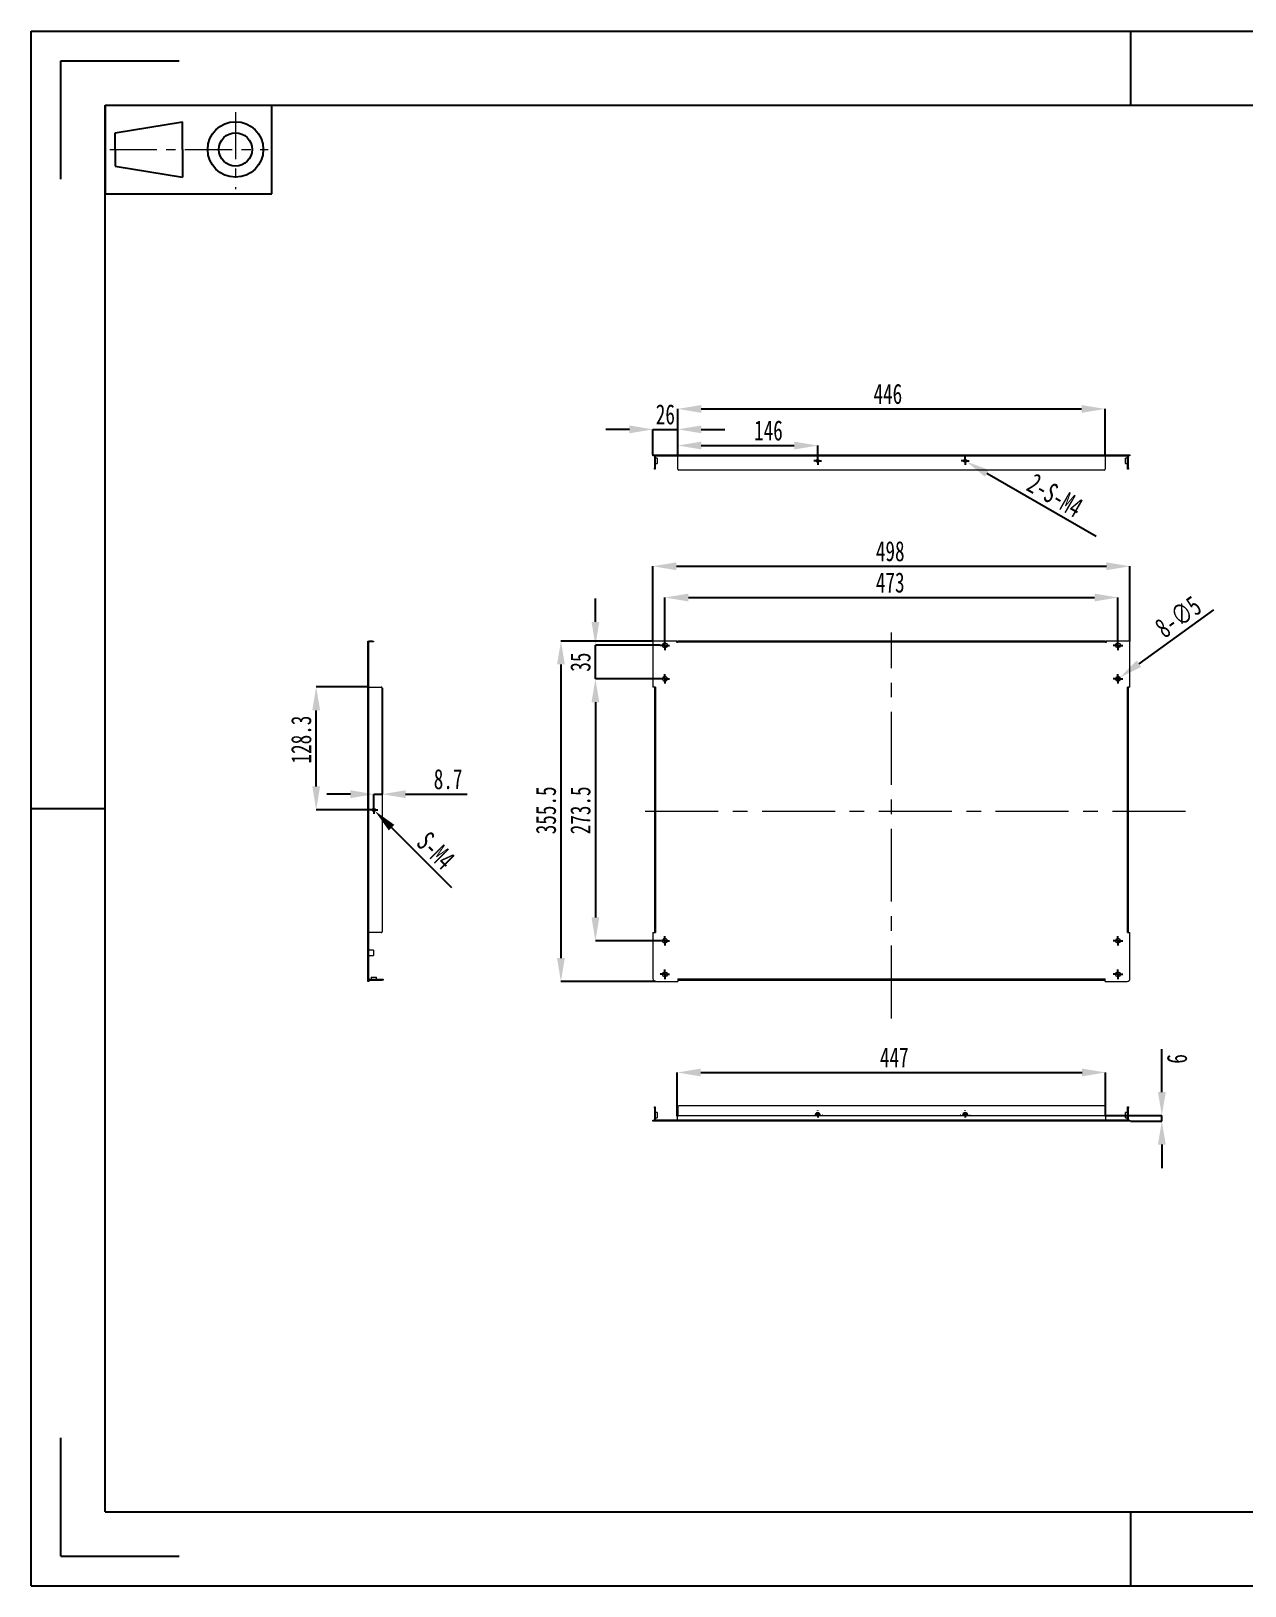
# Model space of a CAD drawing. Header units: millimetres. Extents: x 366 to 749, y 1 to 272.
# Drawn here: x 366.2 to 577.3, y 1.3 to 271.9 of the extents above; entities that cross this region are included whole.
import ezdxf

# ---------------------------------------------------------------- set-up
doc = ezdxf.new("R2010")
doc.units = ezdxf.units.MM
doc.header["$PDSIZE"] = -1
doc.linetypes.add('CENTER', pattern=[10.16, 6.35, -1.27, 1.27, -1.27])
doc.linetypes.add('CENTERX2', pattern=[20.32, 12.7, -2.54, 2.54, -2.54])
doc.layers.add('DEFAULT_1', color=7, linetype='CENTER', lineweight=18)
doc.layers.add('图框', color=7, linetype='Continuous')
doc.styles.add('SLDTEXTSTYLE4', font='TXT', dxfattribs={"width": 0.7})
doc.dimstyles.new('SLDDIMSTYLE0', dxfattribs={"dimtxt": 3.5, "dimasz": 4.08, "dimexe": 0, "dimexo": 0.0625, "dimgap": 0.875, "dimtad": 2, "dimdec": 1, "dimlfac": 6, "dimrnd": 1e-09, "dimzin": 12, "dimdsep": 46, "dimtxsty": 'SLDTEXTSTYLE4', "dimsah": 1, "dimcen": 0.09, "dimadec": 0, "dimazin": 3, "dimtfac": 1, "dimtdec": 1, "dimtofl": 0, "dimtmove": 0, "dimatfit": 3, "dimfxl": 1, "dimfrac": 2, "dimtolj": 1, "dimtzin": 12, "dimarcsym": 0})
doc.dimstyles.new('SLDDIMSTYLE1', dxfattribs={"dimtxt": 3.5, "dimasz": 4.08, "dimexe": 0, "dimexo": 0.0625, "dimgap": 0.875, "dimtad": 2, "dimdec": 1, "dimlfac": 6, "dimrnd": 1e-09, "dimzin": 12, "dimdsep": 46, "dimtxsty": 'SLDTEXTSTYLE4', "dimsah": 1, "dimcen": 0.09, "dimadec": 0, "dimazin": 3, "dimtfac": 1, "dimtdec": 1, "dimtmove": 0, "dimatfit": 0, "dimfxl": 1, "dimfrac": 2, "dimtolj": 1, "dimtzin": 12, "dimarcsym": 0})
doc.dimstyles.new('SLDDIMSTYLE2', dxfattribs={"dimtxt": 3.5, "dimasz": 4.08, "dimexe": 0, "dimexo": 0.0625, "dimgap": 0.875, "dimtad": 2, "dimdec": 1, "dimlfac": 6, "dimrnd": 1e-09, "dimzin": 12, "dimdsep": 46, "dimtxsty": 'SLDTEXTSTYLE4', "dimblk1": 'NONE', "dimsah": 1, "dimcen": 0, "dimadec": 0, "dimazin": 3, "dimtfac": 1, "dimtdec": 1, "dimtmove": 0, "dimatfit": 3, "dimldrblk": 'NONE', "dimfxl": 1, "dimfrac": 2, "dimtolj": 1, "dimtzin": 12, "dimarcsym": 0})
doc.dimstyles.new('SLDDIMSTYLE3', dxfattribs={"dimtxt": 3.5, "dimasz": 4.08, "dimexe": 0, "dimexo": 0.0625, "dimgap": 0.875, "dimtad": 2, "dimdec": 1, "dimlfac": 6, "dimrnd": 1e-09, "dimzin": 12, "dimdsep": 46, "dimtxsty": 'SLDTEXTSTYLE4', "dimblk1": 'NONE', "dimsah": 1, "dimcen": 0, "dimadec": 0, "dimazin": 3, "dimtfac": 1, "dimtdec": 1, "dimtmove": 0, "dimatfit": 3, "dimldrblk": 'NONE', "dimfxl": 1, "dimfrac": 2, "dimtolj": 1, "dimtzin": 12, "dimarcsym": 0})

# ---------------------------------------------------------------- blocks, each defined once
blk = doc.blocks.new('_D')
at = {"layer": 'Defpoints', "color": 0, "transparency": 16777216}
for p in [(557.34, 178.78), (474.34, 165.6), (557.34, 165.6)]:
    blk.add_point(p, dxfattribs=at)
at = {"layer": '图框', "color": 0, "lineweight": -2, "transparency": 16777216}
for p, q in [((474.34, 165.66), (474.34, 178.78)), ((478.42, 178.78), (553.26, 178.78)), ((557.34, 165.66), (557.34, 178.78))]:
    blk.add_line(p, q, dxfattribs=at)
at = {"layer": '图框', "color": 0, "transparency": 16777216}
for points in [[(478.42, 179.46), (478.42, 178.1), (474.34, 178.78)], [(553.26, 179.46), (553.26, 178.1), (557.34, 178.78)]]:
    blk.add_solid(points, dxfattribs=at)
at = {"layer": '图框', "color": 0, "transparency": 16777216, "insert": (515.63, 183.16), "char_height": 3.5, "attachment_point": 2, "style": 'SLDTEXTSTYLE4'}
blk.add_mtext('\\A1;498', dxfattribs=at)
blk = doc.blocks.new('_D_1')
at = {"layer": 'Defpoints', "color": 0, "transparency": 16777216}
for p in [(474.51, 165.77), (458.34, 106.52), (474.84, 106.52)]:
    blk.add_point(p, dxfattribs=at)
at = {"layer": '图框', "color": 0, "lineweight": -2, "transparency": 16777216}
for p, q in [((474.45, 165.77), (458.34, 165.77)), ((458.34, 161.69), (458.34, 110.6)), ((474.78, 106.52), (458.34, 106.52))]:
    blk.add_line(p, q, dxfattribs=at)
at = {"layer": '图框', "color": 0, "transparency": 16777216}
for points in [[(457.66, 161.69), (459.02, 161.69), (458.34, 165.77)], [(457.66, 110.6), (459.02, 110.6), (458.34, 106.52)]]:
    blk.add_solid(points, dxfattribs=at)
at = {"layer": '图框', "color": 0, "transparency": 16777216, "insert": (453.97, 136.3), "char_height": 3.5, "attachment_point": 2, "rotation": 90, "style": 'SLDTEXTSTYLE4'}
blk.add_mtext('\\A1;355.5', dxfattribs=at)
blk = doc.blocks.new('_D_2')
at = {"layer": 'Defpoints', "color": 0, "transparency": 16777216}
for p in [(555.26, 173.34), (476.43, 165.85), (555.26, 165.85)]:
    blk.add_point(p, dxfattribs=at)
at = {"layer": '图框', "color": 0, "lineweight": -2, "transparency": 16777216}
for p, q in [((476.43, 165.91), (476.43, 173.34)), ((480.51, 173.34), (551.18, 173.34)), ((555.26, 165.91), (555.26, 173.34))]:
    blk.add_line(p, q, dxfattribs=at)
at = {"layer": '图框', "color": 0, "transparency": 16777216}
for points in [[(480.51, 174.02), (480.51, 172.66), (476.43, 173.34)], [(551.18, 174.02), (551.18, 172.66), (555.26, 173.34)]]:
    blk.add_solid(points, dxfattribs=at)
at = {"layer": '图框', "color": 0, "transparency": 16777216, "insert": (515.63, 177.71), "char_height": 3.5, "attachment_point": 2, "style": 'SLDTEXTSTYLE4'}
blk.add_mtext('\\A1;473', dxfattribs=at)
blk = doc.blocks.new('_D_3')
at = {"layer": 'Defpoints', "color": 0, "transparency": 16777216}
for p in [(475.59, 159.18), (464.34, 113.6), (475.59, 113.6)]:
    blk.add_point(p, dxfattribs=at)
at = {"layer": '图框', "color": 0, "lineweight": -2, "transparency": 16777216}
for p, q in [((475.53, 159.18), (464.34, 159.18)), ((464.34, 155.1), (464.34, 117.68)), ((475.53, 113.6), (464.34, 113.6))]:
    blk.add_line(p, q, dxfattribs=at)
at = {"layer": '图框', "color": 0, "transparency": 16777216}
for points in [[(463.66, 155.1), (465.02, 155.1), (464.34, 159.18)], [(463.66, 117.68), (465.02, 117.68), (464.34, 113.6)]]:
    blk.add_solid(points, dxfattribs=at)
at = {"layer": '图框', "color": 0, "transparency": 16777216, "insert": (459.97, 136.3), "char_height": 3.5, "attachment_point": 2, "rotation": 90, "style": 'SLDTEXTSTYLE4'}
blk.add_mtext('\\A1;273.5', dxfattribs=at)
blk = doc.blocks.new('_D_4')
at = {"layer": 'Defpoints', "color": 0, "transparency": 16777216}
for p in [(464.34, 165.02), (475.59, 165.02), (475.59, 159.18)]:
    blk.add_point(p, dxfattribs=at)
at = {"layer": '图框', "color": 0, "lineweight": -2, "transparency": 16777216}
for p, q in [((464.34, 169.1), (464.34, 173.18)), ((475.53, 165.02), (464.34, 165.02)), ((464.34, 159.18), (464.34, 165.02)), ((475.53, 159.18), (464.34, 159.18)), ((464.34, 155.1), (464.34, 151.02))]:
    blk.add_line(p, q, dxfattribs=at)
at = {"layer": '图框', "color": 0, "transparency": 16777216}
for points in [[(463.66, 169.1), (465.02, 169.1), (464.34, 165.02)], [(463.66, 155.1), (465.02, 155.1), (464.34, 159.18)]]:
    blk.add_solid(points, dxfattribs=at)
at = {"layer": '图框', "color": 0, "transparency": 16777216, "insert": (459.97, 162.1), "char_height": 3.5, "attachment_point": 2, "rotation": 90, "style": 'SLDTEXTSTYLE4'}
blk.add_mtext('\\A1;35', dxfattribs=at)
blk = doc.blocks.new('_D_5')
at = {"layer": 'Defpoints', "color": 0, "transparency": 16777216}
for p in [(554.92, 158.94), (555.6, 159.43)]:
    blk.add_point(p, dxfattribs=at)
at = {"layer": '图框', "color": 0, "lineweight": -2, "transparency": 16777216}
for p, q in [((571.87, 171.21), (558.9, 161.82)), ((554.92, 158.94), (555.6, 159.43))]:
    blk.add_line(p, q, dxfattribs=at)
at = {"layer": '图框', "color": 0, "transparency": 16777216}
blk.add_solid([(558.5, 162.37), (559.3, 161.27), (555.6, 159.43)], dxfattribs=at)
at = {"layer": '图框', "color": 0, "transparency": 16777216, "insert": (561.32, 168.97), "char_height": 3.5, "attachment_point": 1, "rotation": 35.9234, "style": 'SLDTEXTSTYLE4'}
blk.add_mtext('\\A1;8-∅5', dxfattribs=at)
blk = doc.blocks.new('_NONE')
blk = doc.blocks.new('SW_CENTERMARKSYMBOL_0')
at = {"layer": '图框', "color": 0}
for p, q in [((-0.42, 0), (-0.83, 0)), ((0, 0), (-0.42, 0)), ((0, 0.42), (0, 0.83)), ((0, 0), (0, 0.42)), ((0, 0), (0, -0.42)), ((0, 0), (0.42, 0)), ((0.42, 0), (0.83, 0)), ((0, -0.42), (0, -0.83))]:
    blk.add_line(p, q, dxfattribs=at)
blk = doc.blocks.new('SW_CENTERMARKSYMBOL_1')
at = {"layer": '图框', "color": 0}
for p, q in [((-0.42, 0), (-0.83, 0)), ((0, 0), (-0.42, 0)), ((0, 0.42), (0, 0.83)), ((0, 0), (0, 0.42)), ((0, 0), (0, -0.42)), ((0, 0), (0.42, 0)), ((0.42, 0), (0.83, 0)), ((0, -0.42), (0, -0.83))]:
    blk.add_line(p, q, dxfattribs=at)
blk = doc.blocks.new('SW_CENTERMARKSYMBOL_2')
at = {"layer": '图框', "color": 0}
for p, q in [((-0.42, 0), (-0.83, 0)), ((0, 0), (-0.42, 0)), ((0, 0.42), (0, 0.83)), ((0, 0), (0, 0.42)), ((0, 0), (0, -0.42)), ((0, 0), (0.42, 0)), ((0.42, 0), (0.83, 0)), ((0, -0.42), (0, -0.83))]:
    blk.add_line(p, q, dxfattribs=at)
blk = doc.blocks.new('SW_CENTERMARKSYMBOL_3')
at = {"layer": '图框', "color": 0}
for p, q in [((-0.42, 0), (-0.83, 0)), ((0, 0), (-0.42, 0)), ((0, 0.42), (0, 0.83)), ((0, 0), (0, 0.42)), ((0, 0), (0, -0.42)), ((0, 0), (0.42, 0)), ((0.42, 0), (0.83, 0)), ((0, -0.42), (0, -0.83))]:
    blk.add_line(p, q, dxfattribs=at)
blk = doc.blocks.new('SW_CENTERMARKSYMBOL_4')
at = {"layer": '图框', "color": 0}
for p, q in [((-0.42, 0), (-0.83, 0)), ((0, 0), (-0.42, 0)), ((0, 0.42), (0, 0.83)), ((0, 0), (0, 0.42)), ((0, 0), (0, -0.42)), ((0, 0), (0.42, 0)), ((0.42, 0), (0.83, 0)), ((0, -0.42), (0, -0.83))]:
    blk.add_line(p, q, dxfattribs=at)
blk = doc.blocks.new('SW_CENTERMARKSYMBOL_5')
at = {"layer": '图框', "color": 0}
for p, q in [((-0.42, 0), (-0.83, 0)), ((0, 0), (-0.42, 0)), ((0, 0.42), (0, 0.83)), ((0, 0), (0, 0.42)), ((0, 0), (0, -0.42)), ((0, 0), (0.42, 0)), ((0.42, 0), (0.83, 0)), ((0, -0.42), (0, -0.83))]:
    blk.add_line(p, q, dxfattribs=at)
blk = doc.blocks.new('SW_CENTERMARKSYMBOL_6')
at = {"layer": '图框', "color": 0}
for p, q in [((-0.42, 0), (-0.83, 0)), ((0, 0), (-0.42, 0)), ((0, 0.42), (0, 0.83)), ((0, 0), (0, 0.42)), ((0, 0), (0, -0.42)), ((0, 0), (0.42, 0)), ((0.42, 0), (0.83, 0)), ((0, -0.42), (0, -0.83))]:
    blk.add_line(p, q, dxfattribs=at)
blk = doc.blocks.new('SW_CENTERMARKSYMBOL_7')
at = {"layer": '图框', "color": 0}
for p, q in [((-0.42, 0), (-0.83, 0)), ((0, 0), (-0.42, 0)), ((0, 0.42), (0, 0.83)), ((0, 0), (0, 0.42)), ((0, 0), (0, -0.42)), ((0, 0), (0.42, 0)), ((0.42, 0), (0.83, 0)), ((0, -0.42), (0, -0.83))]:
    blk.add_line(p, q, dxfattribs=at)
blk = doc.blocks.new('_D_13')
at = {"layer": 'Defpoints', "color": 0, "transparency": 16777216}
for p in [(553.01, 206.16), (478.68, 198.18), (553.01, 198.18)]:
    blk.add_point(p, dxfattribs=at)
at = {"layer": '图框', "color": 0, "lineweight": -2, "transparency": 16777216}
for p, q in [((478.68, 198.24), (478.68, 206.16)), ((482.76, 206.16), (548.93, 206.16)), ((553.01, 198.24), (553.01, 206.16))]:
    blk.add_line(p, q, dxfattribs=at)
at = {"layer": '图框', "color": 0, "transparency": 16777216}
for points in [[(482.76, 206.84), (482.76, 205.48), (478.68, 206.16)], [(548.93, 206.84), (548.93, 205.48), (553.01, 206.16)]]:
    blk.add_solid(points, dxfattribs=at)
at = {"layer": '图框', "color": 0, "transparency": 16777216, "insert": (515.22, 210.54), "char_height": 3.5, "attachment_point": 2, "style": 'SLDTEXTSTYLE4'}
blk.add_mtext('\\A1;446', dxfattribs=at)
blk = doc.blocks.new('_D_14')
at = {"layer": 'Defpoints', "color": 0, "transparency": 16777216}
for p in [(478.68, 202.6), (474.34, 198.18), (478.68, 198.18)]:
    blk.add_point(p, dxfattribs=at)
at = {"layer": '图框', "color": 0, "lineweight": -2, "transparency": 16777216}
for p, q in [((470.26, 202.6), (466.18, 202.6)), ((474.34, 198.24), (474.34, 202.6)), ((474.34, 202.6), (478.68, 202.6)), ((478.68, 198.24), (478.68, 202.6)), ((482.76, 202.6), (486.84, 202.6))]:
    blk.add_line(p, q, dxfattribs=at)
at = {"layer": '图框', "color": 0, "transparency": 16777216}
for points in [[(470.26, 203.28), (470.26, 201.92), (474.34, 202.6)], [(482.76, 203.28), (482.76, 201.92), (478.68, 202.6)]]:
    blk.add_solid(points, dxfattribs=at)
at = {"layer": '图框', "color": 0, "transparency": 16777216, "insert": (476.51, 206.97), "char_height": 3.5, "attachment_point": 2, "style": 'SLDTEXTSTYLE4'}
blk.add_mtext('\\A1;26', dxfattribs=at)
blk = doc.blocks.new('_D_15')
at = {"layer": 'Defpoints', "color": 0, "transparency": 16777216}
for p in [(478.68, 198.18), (503.01, 199.79), (503.01, 197.82)]:
    blk.add_point(p, dxfattribs=at)
at = {"layer": '图框', "color": 0, "lineweight": -2, "transparency": 16777216}
for p, q in [((478.68, 198.24), (478.68, 199.79)), ((482.76, 199.79), (498.93, 199.79)), ((503.01, 197.88), (503.01, 199.79))]:
    blk.add_line(p, q, dxfattribs=at)
at = {"layer": '图框', "color": 0, "transparency": 16777216}
for points in [[(482.76, 200.47), (482.76, 199.11), (478.68, 199.79)], [(498.93, 200.47), (498.93, 199.11), (503.01, 199.79)]]:
    blk.add_solid(points, dxfattribs=at)
at = {"layer": '图框', "color": 0, "transparency": 16777216, "insert": (494.44, 204.17), "char_height": 3.5, "attachment_point": 2, "style": 'SLDTEXTSTYLE4'}
blk.add_mtext('\\A1;146', dxfattribs=at)
blk = doc.blocks.new('_D_16')
at = {"layer": 'Defpoints', "color": 0, "transparency": 16777216}
for p in [(528.44, 197.27), (528.92, 196.99)]:
    blk.add_point(p, dxfattribs=at)
at = {"layer": '图框', "color": 0, "lineweight": -2, "transparency": 16777216}
for p, q in [((528.44, 197.27), (528.92, 196.99)), ((551.45, 183.98), (532.45, 194.95))]:
    blk.add_line(p, q, dxfattribs=at)
at = {"layer": '图框', "color": 0, "transparency": 16777216}
blk.add_solid([(532.79, 195.54), (532.11, 194.36), (528.92, 196.99)], dxfattribs=at)
at = {"layer": '图框', "color": 0, "transparency": 16777216, "insert": (540.86, 195.15), "char_height": 3.5, "attachment_point": 1, "rotation": 330, "style": 'SLDTEXTSTYLE4'}
blk.add_mtext('\\A1;2-S-M4', dxfattribs=at)
blk = doc.blocks.new('SW_CENTERMARKSYMBOL_9')
at = {"layer": '图框', "color": 0}
for p, q in [((-0.42, 0), (-0.69, 0)), ((0, 0), (-0.42, 0)), ((0, 0.42), (0, 0.69)), ((0, 0), (0, 0.42)), ((0, 0), (0, -0.42)), ((0, 0), (0.42, 0)), ((0.42, 0), (0.69, 0)), ((0, -0.42), (0, -0.69))]:
    blk.add_line(p, q, dxfattribs=at)
blk = doc.blocks.new('SW_CENTERMARKSYMBOL_10')
at = {"layer": '图框', "color": 0}
for p, q in [((-0.42, 0), (-0.69, 0)), ((0, 0), (-0.42, 0)), ((0, 0.42), (0, 0.69)), ((0, 0), (0, 0.42)), ((0, 0), (0, -0.42)), ((0, 0), (0.42, 0)), ((0.42, 0), (0.69, 0)), ((0, -0.42), (0, -0.69))]:
    blk.add_line(p, q, dxfattribs=at)
blk = doc.blocks.new('_D_17')
at = {"layer": 'Defpoints', "color": 0, "transparency": 16777216}
for p in [(427.23, 157.6), (427.23, 139.11), (425.78, 137.08)]:
    blk.add_point(p, dxfattribs=at)
at = {"layer": '图框', "color": 0, "lineweight": -2, "transparency": 16777216}
for p, q in [((427.23, 157.54), (427.23, 139.11)), ((421.7, 139.11), (417.62, 139.11)), ((425.78, 137.15), (425.78, 139.11)), ((425.78, 139.11), (427.23, 139.11)), ((431.31, 139.11), (442.04, 139.11))]:
    blk.add_line(p, q, dxfattribs=at)
at = {"layer": '图框', "color": 0, "transparency": 16777216}
for points in [[(421.7, 139.79), (421.7, 138.43), (425.78, 139.11)], [(431.31, 139.79), (431.31, 138.43), (427.23, 139.11)]]:
    blk.add_solid(points, dxfattribs=at)
at = {"layer": '图框', "color": 0, "transparency": 16777216, "insert": (438.71, 143.49), "char_height": 3.5, "attachment_point": 2, "style": 'SLDTEXTSTYLE4'}
blk.add_mtext('\\A1;8.7', dxfattribs=at)
blk = doc.blocks.new('_D_18')
at = {"layer": 'Defpoints', "color": 0, "transparency": 16777216}
for p in [(415.76, 157.77), (424.73, 157.77), (425.09, 136.39)]:
    blk.add_point(p, dxfattribs=at)
at = {"layer": '图框', "color": 0, "lineweight": -2, "transparency": 16777216}
for p, q in [((424.67, 157.77), (415.76, 157.77)), ((415.76, 140.47), (415.76, 153.69)), ((425.02, 136.39), (415.76, 136.39))]:
    blk.add_line(p, q, dxfattribs=at)
at = {"layer": '图框', "color": 0, "transparency": 16777216}
for points in [[(415.08, 153.69), (416.44, 153.69), (415.76, 157.77)], [(415.08, 140.47), (416.44, 140.47), (415.76, 136.39)]]:
    blk.add_solid(points, dxfattribs=at)
at = {"layer": '图框', "color": 0, "transparency": 16777216, "insert": (411.39, 148.62), "char_height": 3.5, "attachment_point": 2, "rotation": 90, "style": 'SLDTEXTSTYLE4'}
blk.add_mtext('\\A1;128.3', dxfattribs=at)
blk = doc.blocks.new('_D_19')
at = {"layer": 'Defpoints', "color": 0, "transparency": 16777216}
for p in [(425.58, 136.59), (425.97, 136.2)]:
    blk.add_point(p, dxfattribs=at)
at = {"layer": '图框', "color": 0, "lineweight": -2, "transparency": 16777216}
for p, q in [((425.58, 136.59), (425.97, 136.2)), ((439.33, 122.84), (428.86, 133.31))]:
    blk.add_line(p, q, dxfattribs=at)
at = {"layer": '图框', "color": 0, "transparency": 16777216}
blk.add_solid([(429.34, 133.79), (428.38, 132.83), (425.97, 136.2)], dxfattribs=at)
at = {"layer": '图框', "color": 0, "transparency": 16777216, "insert": (435.46, 132.9), "char_height": 3.5, "attachment_point": 1, "rotation": 315, "style": 'SLDTEXTSTYLE4'}
blk.add_mtext('\\A1;S-M4', dxfattribs=at)
blk = doc.blocks.new('SW_CENTERMARKSYMBOL_11')
at = {"layer": '图框', "color": 0}
for p, q in [((-0.42, 0), (-0.69, 0)), ((0, 0), (-0.42, 0)), ((0, 0.42), (0, 0.69)), ((0, 0), (0, 0.42)), ((0, 0), (0, -0.42)), ((0, 0), (0.42, 0)), ((0.42, 0), (0.69, 0)), ((0, -0.42), (0, -0.69))]:
    blk.add_line(p, q, dxfattribs=at)
blk = doc.blocks.new('_D_20')
at = {"layer": 'Defpoints', "color": 0, "transparency": 16777216}
for p in [(552.93, 83.2), (557.34, 82.2), (562.89, 82.2)]:
    blk.add_point(p, dxfattribs=at)
at = {"layer": '图框', "color": 0, "lineweight": -2, "transparency": 16777216}
for p, q in [((562.89, 87.28), (562.89, 94.74)), ((552.99, 83.2), (562.89, 83.2)), ((557.41, 82.2), (562.89, 82.2)), ((562.89, 82.2), (562.89, 83.2)), ((562.89, 78.12), (562.89, 74.04))]:
    blk.add_line(p, q, dxfattribs=at)
at = {"layer": '图框', "color": 0, "transparency": 16777216}
for points in [[(562.21, 87.28), (563.57, 87.28), (562.89, 83.2)], [(562.21, 78.12), (563.57, 78.12), (562.89, 82.2)]]:
    blk.add_solid(points, dxfattribs=at)
at = {"layer": '图框', "color": 0, "transparency": 16777216, "insert": (563.76, 93.05), "char_height": 3.5, "attachment_point": 2, "rotation": 90, "style": 'SLDTEXTSTYLE4'}
blk.add_mtext('\\A1;6', dxfattribs=at)
blk = doc.blocks.new('_D_21')
at = {"layer": 'Defpoints', "color": 0, "transparency": 16777216}
for p in [(553.09, 90.68), (478.59, 83.03), (553.09, 83.03)]:
    blk.add_point(p, dxfattribs=at)
at = {"layer": '图框', "color": 0, "lineweight": -2, "transparency": 16777216}
for p, q in [((478.59, 83.09), (478.59, 90.68)), ((482.67, 90.68), (549.01, 90.68)), ((553.09, 83.09), (553.09, 90.68))]:
    blk.add_line(p, q, dxfattribs=at)
at = {"layer": '图框', "color": 0, "transparency": 16777216}
for points in [[(482.67, 91.36), (482.67, 90), (478.59, 90.68)], [(549.01, 91.36), (549.01, 90), (553.09, 90.68)]]:
    blk.add_solid(points, dxfattribs=at)
at = {"layer": '图框', "color": 0, "transparency": 16777216, "insert": (516.34, 95.05), "char_height": 3.5, "attachment_point": 2, "style": 'SLDTEXTSTYLE4'}
blk.add_mtext('\\A1;447', dxfattribs=at)
blk = doc.blocks.new('SW_CENTERMARKSYMBOL_12')
at = {"layer": '图框', "color": 0}
for p, q in [((-0.83, 0), (-0.87, 0)), ((0, 0), (-0.42, 0)), ((0, 0.83), (0, 0.87)), ((0, 0), (0, 0.42)), ((0, 0), (0, -0.42)), ((0, 0), (0.42, 0)), ((0.83, 0), (0.87, 0)), ((0, -0.83), (0, -0.87))]:
    blk.add_line(p, q, dxfattribs=at)
blk = doc.blocks.new('SW_CENTERMARKSYMBOL_13')
at = {"layer": '图框', "color": 0}
for p, q in [((-0.83, 0), (-0.87, 0)), ((0, 0), (-0.42, 0)), ((0, 0.83), (0, 0.87)), ((0, 0), (0, 0.42)), ((0, 0), (0, -0.42)), ((0, 0), (0.42, 0)), ((0.83, 0), (0.87, 0)), ((0, -0.83), (0, -0.87))]:
    blk.add_line(p, q, dxfattribs=at)
blk = doc.blocks.new('96_1')
at = {"color": 7, "linetype": 'Continuous'}
for p, q in [((-11.25, 6), (-11.25, -6)), ((11.25, -6), (11.25, 6)), ((-9.93, 2.25), (-0.82, 3.75)), ((-9.93, 0), (-9.93, 2.25)), ((-0.82, 0), (-0.82, 3.75)), ((-9.93, 0), (-9.93, -2.25)), ((-0.82, 0), (-0.82, -3.75)), ((-9.93, -2.25), (-0.82, -3.75)), ((-11.25, -6), (11.25, -6))]:
    blk.add_line(p, q, dxfattribs=at)
for radius in [3.75, 2.25]:
    blk.add_circle((6.34, 0), radius, dxfattribs=at)
at = {"layer": 'DEFAULT_1', "color": 1, "linetype": 'CENTER'}
for p, q in [((6.34, 5.05), (6.34, -5.36)), ((-10.64, 0), (10.74, 0))]:
    blk.add_line(p, q, dxfattribs=at)

msp = doc.modelspace()

# ---------------------------------------------------------------- linework, layer by layer
at = {"color": 7, "linetype": 'Continuous'}
for p, q in [((366.159, 1.33), (366.159, 271.915)), ((366.159, 271.915), (748.843, 271.915)), ((557.501, 259.03), (557.501, 271.915)), ((371.313, 246.145), (371.313, 266.761)), ((371.313, 266.761), (391.929, 266.761)), ((379.044, 14.215), (379.044, 259.03)), ((379.044, 259.03), (735.958, 259.03)), ((366.159, 136.623), (379.044, 136.623)), ((371.313, 6.484), (371.313, 27.1)), ((379.044, 14.215), (735.958, 14.215)), ((557.501, 1.33), (557.501, 14.215)), ((371.313, 6.484), (391.929, 6.484)), ((366.159, 1.33), (748.843, 1.33))]:
    msp.add_line(p, q, dxfattribs=at)
at = {"color": 7, "linetype": 'Continuous', "lineweight": 15}
for p, q in [((474.344, 198.013), (474.344, 198.179)), ((474.344, 198.179), (474.844, 198.179)), ((474.844, 198.013), (474.344, 198.013)), ((474.761, 197.979), (474.594, 197.979)), ((474.594, 197.979), (474.594, 195.846)), ((474.761, 197.979), (474.761, 195.846)), ((475.094, 197.579), (474.761, 197.579)), ((474.844, 198.179), (474.844, 198.013)), ((474.844, 198.179), (478.678, 198.179)), ((474.844, 198.013), (478.678, 198.013)), ((475.094, 197.579), (475.094, 196.679)), ((478.594, 198.013), (478.594, 197.979)), ((478.594, 197.979), (478.678, 197.979)), ((478.594, 197.979), (478.594, 197.346)), ((478.678, 198.179), (478.678, 198.013)), ((478.678, 198.179), (553.011, 198.179)), ((478.678, 197.979), (478.678, 198.013)), ((478.678, 197.979), (553.011, 197.979)), ((478.678, 195.679), (478.678, 197.979)), ((553.011, 198.013), (553.011, 198.179)), ((553.011, 198.179), (556.844, 198.179)), ((553.011, 198.013), (556.844, 198.013)), ((553.011, 198.013), (553.011, 197.979)), ((553.011, 197.979), (553.011, 195.679)), ((553.011, 197.979), (553.094, 197.979)), ((553.094, 197.979), (553.094, 198.013)), ((553.094, 197.346), (553.094, 197.979)), ((556.928, 197.579), (556.594, 197.579)), ((556.594, 196.679), (556.594, 197.579)), ((556.844, 198.013), (556.844, 198.179)), ((556.844, 198.179), (557.344, 198.179)), ((557.344, 198.013), (556.844, 198.013)), ((556.928, 197.979), (557.094, 197.979)), ((556.928, 195.846), (556.928, 197.979)), ((557.094, 195.846), (557.094, 197.979)), ((557.344, 198.179), (557.344, 198.013)), ((474.594, 195.846), (474.761, 195.846)), ((474.594, 195.679), (474.594, 195.846)), ((474.761, 195.679), (474.594, 195.679)), ((474.761, 196.679), (475.094, 196.679)), ((474.761, 195.846), (474.761, 195.679)), ((552.844, 195.513), (478.844, 195.513)), ((502.741, 197.179), (503.282, 197.179)), ((528.407, 197.179), (528.948, 197.179)), ((556.594, 196.679), (556.928, 196.679)), ((556.928, 195.846), (557.094, 195.846)), ((556.928, 195.679), (556.928, 195.846)), ((557.094, 195.679), (556.928, 195.679)), ((557.094, 195.846), (557.094, 195.679)), ((424.728, 165.767), (424.895, 165.767)), ((424.728, 165.6), (424.728, 165.767)), ((424.895, 165.6), (424.728, 165.6)), ((424.728, 157.767), (424.728, 165.6)), ((424.895, 165.767), (424.895, 165.6)), ((424.928, 165.767), (424.895, 165.764)), ((424.895, 157.767), (424.895, 165.6)), ((424.928, 165.6), (424.928, 165.767)), ((425.562, 165.767), (424.928, 165.767)), ((425.562, 165.6), (424.928, 165.6)), ((425.562, 165.6), (425.562, 165.767)), ((425.562, 165.767), (425.728, 165.767)), ((425.728, 165.6), (425.562, 165.6)), ((425.728, 165.767), (425.728, 165.6)), ((474.344, 165.6), (474.344, 157.767)), ((478.511, 165.767), (474.511, 165.767)), ((478.511, 165.483), (478.511, 165.767)), ((478.594, 165.483), (478.511, 165.483)), ((553.094, 165.767), (478.594, 165.767)), ((478.594, 165.567), (478.594, 165.767)), ((478.594, 165.567), (478.594, 165.483)), ((553.094, 165.567), (478.594, 165.567)), ((553.094, 165.767), (553.094, 165.567)), ((553.094, 165.483), (553.094, 165.567)), ((553.178, 165.483), (553.094, 165.483)), ((553.178, 165.767), (553.178, 165.483)), ((557.178, 165.767), (553.178, 165.767)), ((557.344, 157.767), (557.344, 165.6)), ((424.895, 157.767), (424.728, 157.767)), ((424.728, 115.017), (424.728, 157.767)), ((424.895, 157.767), (424.928, 157.767)), ((424.928, 115.017), (424.928, 157.767)), ((424.928, 157.767), (427.062, 157.767)), ((427.228, 157.6), (427.228, 115.183)), ((474.794, 157.767), (474.344, 157.767)), ((474.594, 157.767), (474.594, 115.017)), ((474.794, 157.767), (474.794, 115.017)), ((557.344, 157.767), (556.894, 157.767)), ((556.894, 115.017), (556.894, 157.767)), ((557.094, 115.017), (557.094, 157.767)), ((424.728, 115.017), (424.895, 115.017)), ((424.728, 107.017), (424.728, 115.017)), ((424.895, 107.017), (424.895, 115.017)), ((424.928, 115.017), (424.895, 115.017)), ((427.062, 115.017), (424.928, 115.017)), ((474.344, 115.017), (474.344, 107.017)), ((474.344, 115.017), (474.794, 115.017)), ((556.894, 115.017), (557.344, 115.017)), ((557.344, 107.017), (557.344, 115.017)), ((425.728, 111.967), (424.895, 111.967)), ((424.895, 111.067), (425.728, 111.067)), ((425.728, 111.967), (425.728, 111.067)), ((424.728, 107.017), (424.895, 107.017)), ((424.728, 106.517), (424.728, 107.017)), ((424.895, 106.517), (424.728, 106.517)), ((424.895, 107.017), (424.895, 106.517)), ((424.928, 106.933), (424.928, 106.767)), ((424.928, 106.933), (427.228, 106.933)), ((424.928, 106.767), (427.228, 106.767)), ((425.328, 107.267), (425.328, 106.933)), ((425.328, 107.267), (426.228, 107.267)), ((426.228, 106.933), (426.228, 107.267)), ((427.228, 106.767), (427.228, 106.933)), ((427.228, 106.933), (427.395, 106.933)), ((427.395, 106.767), (427.228, 106.767)), ((427.395, 106.933), (427.395, 106.767)), ((474.844, 106.517), (478.678, 106.517)), ((478.678, 106.967), (553.011, 106.967)), ((478.678, 106.967), (478.678, 106.517)), ((478.678, 106.767), (553.011, 106.767)), ((553.011, 106.517), (553.011, 106.967)), ((553.011, 106.517), (556.844, 106.517)), ((474.594, 84.697), (474.761, 84.697)), ((474.594, 84.53), (474.594, 84.697)), ((474.761, 84.53), (474.594, 84.53)), ((474.594, 84.53), (474.594, 82.397)), ((474.761, 84.697), (474.761, 84.53)), ((474.761, 84.53), (474.761, 82.397)), ((478.678, 84.697), (478.678, 83.175)), ((552.844, 84.864), (478.844, 84.864)), ((553.011, 83.175), (553.011, 84.697)), ((556.928, 84.53), (556.928, 84.697)), ((556.928, 84.697), (557.094, 84.697)), ((557.094, 84.53), (556.928, 84.53)), ((556.928, 82.397), (556.928, 84.53)), ((557.094, 84.697), (557.094, 84.53)), ((557.094, 82.397), (557.094, 84.53)), ((474.344, 82.197), (474.344, 82.364)), ((474.344, 82.364), (474.511, 82.364)), ((474.511, 82.197), (474.344, 82.197)), ((474.511, 82.364), (474.511, 82.197)), ((478.511, 82.364), (474.511, 82.364)), ((478.511, 82.197), (474.511, 82.197)), ((474.761, 82.397), (474.594, 82.397)), ((475.094, 83.697), (474.761, 83.697)), ((474.761, 82.797), (475.094, 82.797)), ((475.094, 83.697), (475.094, 82.797)), ((478.511, 82.364), (478.511, 82.197)), ((478.594, 82.364), (478.511, 82.364)), ((478.594, 82.197), (478.511, 82.197)), ((478.594, 82.397), (478.594, 83.03)), ((553.094, 82.397), (478.594, 82.397)), ((478.594, 82.197), (478.594, 82.397)), ((553.094, 82.197), (478.594, 82.197)), ((478.761, 83.197), (552.928, 83.197)), ((553.094, 83.03), (553.094, 82.397)), ((553.094, 82.397), (553.094, 82.197)), ((553.178, 82.364), (553.094, 82.364)), ((553.178, 82.197), (553.094, 82.197)), ((553.178, 82.364), (553.178, 82.197)), ((557.178, 82.364), (553.178, 82.364)), ((557.178, 82.197), (553.178, 82.197)), ((556.928, 83.697), (556.594, 83.697)), ((556.594, 82.797), (556.594, 83.697)), ((556.594, 82.797), (556.928, 82.797)), ((556.928, 82.397), (557.094, 82.397)), ((557.178, 82.197), (557.178, 82.364)), ((557.178, 82.364), (557.344, 82.364)), ((557.344, 82.197), (557.178, 82.197)), ((557.344, 82.364), (557.344, 82.197))]:
    msp.add_line(p, q, dxfattribs=at)
at = {"color": 2, "linetype": 'Continuous'}
for p, q in [((504.028, 14.215), (534.952, 14.215)), ((534.952, 14.215), (555.568, 14.215)), ((555.568, 14.215), (586.492, 14.215))]:
    msp.add_line(p, q, dxfattribs=at)
at = {"color": 7, "linetype": 'Continuous', "lineweight": 15}
for centre, radius in [((503.011, 197.129), 0.275), ((528.678, 197.129), 0.275), ((476.428, 165.017), 0.417), ((555.261, 165.017), 0.417), ((476.428, 159.183), 0.417), ((555.261, 159.183), 0.417), ((425.778, 136.392), 0.275), ((476.428, 113.6), 0.417), ((555.261, 113.6), 0.417), ((476.428, 107.767), 0.417), ((555.261, 107.767), 0.417)]:
    msp.add_circle(centre, radius, dxfattribs=at)
for centre, radius, start, end in [((474.794, 197.979), 0.2, 170.40593, 180), ((474.794, 197.979), 0.0333, 90, 180), ((556.894, 197.979), 0.0333, 0, 90), ((556.894, 197.979), 0.2, 0, 9.59407), ((478.761, 197.346), 0.167, 180, 240), ((478.844, 195.679), 0.167, 180, 270), ((552.844, 195.679), 0.167, 270, 0), ((552.928, 197.346), 0.167, 300, 0), ((424.928, 165.567), 0.0333, 90, 180), ((474.511, 165.6), 0.167, 90, 180), ((557.178, 165.6), 0.167, 0, 90), ((427.062, 157.6), 0.167, 0, 90), ((427.062, 115.183), 0.167, 270, 0), ((424.928, 106.967), 0.0333, 180, 270), ((424.928, 106.967), 0.2, 260.40593, 270), ((474.844, 107.017), 0.5, 180, 270), ((556.844, 107.017), 0.5, 270, 0), ((478.844, 84.697), 0.167, 90, 180), ((552.844, 84.697), 0.167, 0, 90), ((474.794, 82.397), 0.2, 180, 189.59407), ((474.794, 82.397), 0.0333, 180, 270), ((478.761, 83.03), 0.167, 90, 180), ((503.011, 83.247), 0.45, 90, 186.37937), ((503.011, 83.247), 0.275, 90, 190.47568), ((503.011, 83.247), 0.45, 353.62063, 90), ((503.011, 83.247), 0.275, 349.52432, 90), ((528.678, 83.247), 0.45, 90, 186.37937), ((528.678, 83.247), 0.275, 90, 190.47568), ((528.678, 83.247), 0.45, 353.62063, 90), ((528.678, 83.247), 0.275, 349.52432, 90), ((552.928, 83.03), 0.167, 0, 90), ((556.894, 82.397), 0.0333, 270, 0), ((556.894, 82.397), 0.2, 350.40593, 0)]:
    msp.add_arc(centre, radius, start, end, dxfattribs=at)
at = {"layer": '图框', "linetype": 'CENTERX2', "lineweight": 0}
for p, q in [((515.844, 100.091), (515.844, 167.267)), ((473.011, 136.142), (569.077, 136.142))]:
    msp.add_line(p, q, dxfattribs=at)

# ---------------------------------------------------------------- block references
at = {"color": 2, "linetype": 'Continuous', "xscale": 1.288499418886255, "yscale": 1.288499418886255, "zscale": 1.288499418886255}
msp.add_blockref('96_1', (393.552, 251.319), dxfattribs=at)
at = {"layer": '图框'}
for name, p in [('SW_CENTERMARKSYMBOL_10', (503.011, 197.129)), ('SW_CENTERMARKSYMBOL_9', (528.678, 197.129)), ('SW_CENTERMARKSYMBOL_3', (476.428, 165.017)), ('SW_CENTERMARKSYMBOL_1', (555.261, 165.017)), ('SW_CENTERMARKSYMBOL_4', (476.428, 159.183)), ('SW_CENTERMARKSYMBOL_2', (555.261, 159.183)), ('SW_CENTERMARKSYMBOL_11', (425.778, 136.392)), ('SW_CENTERMARKSYMBOL_5', (476.428, 113.6)), ('SW_CENTERMARKSYMBOL_7', (555.261, 113.6)), ('SW_CENTERMARKSYMBOL_6', (476.428, 107.767)), ('SW_CENTERMARKSYMBOL_0', (555.261, 107.767)), ('SW_CENTERMARKSYMBOL_13', (503.011, 83.247)), ('SW_CENTERMARKSYMBOL_12', (528.678, 83.247))]:
    msp.add_blockref(name, p, dxfattribs=at)

# ---------------------------------------------------------------- dimensions: what is measured, and where the dimension line sits
at = {"layer": '图框', "color": 3}
for base, p1, p2, dimstyle, picture, middle in [((553.011, 206.165), (478.678, 198.179), (553.011, 198.179), 'SLDDIMSTYLE0', '_D_13', (515.218, 206.165)), ((478.678, 202.597), (474.344, 198.179), (478.678, 198.179), 'SLDDIMSTYLE1', '_D_14', (476.511, 202.597)), ((555.261, 173.34), (476.428, 165.85), (555.261, 165.85), 'SLDDIMSTYLE0', '_D_2', (515.63, 173.34)), ((427.228, 139.115), (425.778, 137.083), (427.228, 157.6), 'SLDDIMSTYLE1', '_D_17', (438.713, 139.115)), ((553.094, 90.677), (478.594, 83.03), (553.094, 83.03), 'SLDDIMSTYLE0', '_D_21', (516.34, 90.677))]:
    dim = msp.add_linear_dim(base=base, p1=p1, p2=p2, dimstyle=dimstyle, dxfattribs=at)
    dim.commit()
    dim.dimension.update_dxf_attribs({"geometry": picture, "text_midpoint": middle, "dimtype": 160})
for base, p1, p2, angle, dimstyle, picture, middle in [((503.011, 199.79), (478.678, 198.179), (503.011, 197.821), 0, 'SLDDIMSTYLE0', '_D_15', (494.435, 199.79)), ((557.344, 178.781), (474.344, 165.6), (557.344, 165.6), 0, 'SLDDIMSTYLE0', '_D', (515.63, 178.781)), ((464.344, 165.017), (475.594, 159.183), (475.594, 165.017), 90, 'SLDDIMSTYLE1', '_D_4', (464.344, 162.1)), ((458.344, 106.517), (474.511, 165.767), (474.844, 106.517), 90, 'SLDDIMSTYLE0', '_D_1', (458.344, 136.302)), ((415.764024284, 157.766644277), (425.086625, 136.391644277), (424.728291667, 157.766644277), 90, 'SLDDIMSTYLE1', '_D_18', (415.764024284, 148.618978335)), ((464.344, 113.6), (475.594, 159.183), (475.594, 113.6), 90, 'SLDDIMSTYLE0', '_D_3', (464.344, 136.302)), ((562.887, 82.197), (552.928, 83.197), (557.344, 82.197), 90, 'SLDDIMSTYLE1', '_D_20', (562.887, 93.049))]:
    dim = msp.add_linear_dim(base=base, p1=p1, p2=p2, angle=angle, dimstyle=dimstyle, dxfattribs=at)
    dim.commit()
    dim.dimension.update_dxf_attribs({"geometry": picture, "text_midpoint": middle, "dimtype": 160})
dim = msp.add_diameter_dim_2p(p1=(528.44, 197.267), p2=(528.916, 196.992), text='2-S-M4', dimstyle='SLDDIMSTYLE3', override={"dimpost": '<>'}, dxfattribs=at)
dim.commit()
dim.dimension.update_dxf_attribs({"geometry": '_D_16', "text_midpoint": (544.684, 187.888), "dimtype": 163})
dim = msp.add_diameter_dim_2p(p1=(554.924, 158.939), p2=(555.599, 159.428), text='8-<>', dimstyle='SLDDIMSTYLE2', dxfattribs=at)
dim.commit()
dim.dimension.update_dxf_attribs({"geometry": '_D_5', "text_midpoint": (567.521, 168.066), "dimtype": 163})
dim = msp.add_diameter_dim_2p(p1=(425.584, 136.586), p2=(425.973, 136.197), text='S-M4', dimstyle='SLDDIMSTYLE3', override={"dimpost": '<>'}, dxfattribs=at)
dim.commit()
dim.dimension.update_dxf_attribs({"geometry": '_D_19', "text_midpoint": (437.394, 128.489)})

doc.saveas('drawing.dxf')
